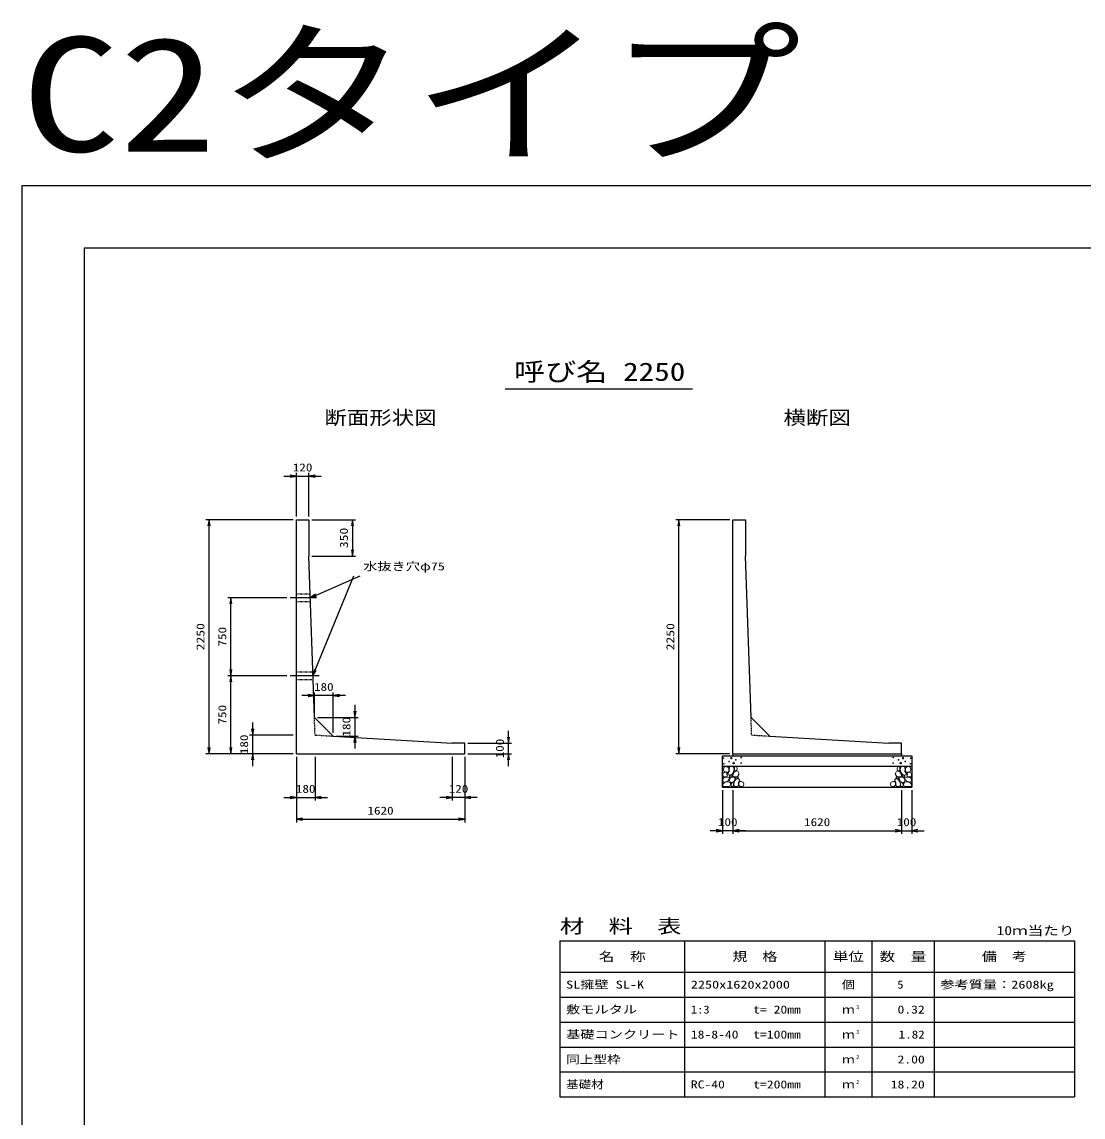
# Model space of a CAD drawing. Units: millimetres at full size. Extents: x 0 to 25230, y 0 to 19397.
# Drawn here: x 0 to 10208, y 8866 to 19397 of the extents above; entities that cross this region are included whole.
import ezdxf
from ezdxf.enums import TextEntityAlignment as Align

# ---------------------------------------------------------------- set-up
doc = ezdxf.new("R2010")
doc.units = ezdxf.units.MM
doc.linetypes.add('CHAIN', pattern=[18.5, 12, -1.5, 3.5, -1.5])
doc.linetypes.add('DASHED_SPACED', pattern=[12, 6, -6])
for name, color, linetype, lineweight in [('D-BMK', 2, 'CHAIN', 25), ('D-DCR-HCHn', 4, 'Continuous', 9), ('D-MTR-FRAM', 7, 'Continuous', 25), ('D-MTR-LINE', 7, 'Continuous', 25), ('D-STR-DIM', 7, 'Continuous', 25), ('D-STR-STRn', 1, 'Continuous', 25), ('D-STR-TXT', 7, 'Continuous', 25), ('D-TTL', 2, 'Continuous', 25), ('D-TTL-TXT', 7, 'Continuous', 25)]:
    doc.layers.add(name, color=color, linetype=linetype, lineweight=lineweight)
doc.layers.add('D-MTR', color=7, linetype='Continuous')
doc.layers.add('D-MTR-TXT', color=7, linetype='Continuous')
doc.styles.add('ＭＳ ゴシック', font='')
doc.styles.get('ＭＳ ゴシック').set_extended_font_data('MS Gothic')

# ---------------------------------------------------------------- blocks, each defined once
blk = doc.blocks.new('open_arrow')
at = {"color": 0, "linetype": 'Continuous', "lineweight": -2}
blk.add_lwpolyline([(7.5, 1.25), (0, 0), (7.5, -1.25)], dxfattribs=at)

msp = doc.modelspace()

# ---------------------------------------------------------------- linework, layer by layer
at = {"layer": 'D-BMK'}
for p, q in [((2833.953, 13860), (2580, 13860)), ((2860.116, 13110), (2580, 13110))]:
    msp.add_line(p, q, dxfattribs=at)
at = {"layer": 'D-DCR-HCHn'}
for points in [[(6791.198, 12231.594), (6770.395, 12236.217), (6751.904, 12226.971), (6749.592, 12206.168), (6754.215, 12189.988), (6777.33, 12183.053), (6793.51, 12183.053), (6800.444, 12194.611), (6800.444, 12220.037)], [(6809.69, 12233.906), (6802.756, 12213.102), (6805.067, 12189.988), (6788.887, 12164.562), (6809.69, 12153.005), (6832.805, 12164.562), (6846.673, 12183.053), (6851.296, 12213.102), (6846.673, 12229.283), (6832.805, 12236.217)], [(6853.608, 12229.283), (6853.608, 12201.545), (6865.165, 12194.611), (6876.722, 12201.545), (6879.034, 12217.725), (6876.722, 12231.594), (6860.542, 12236.217)], [(8446.392, 12229.283), (8446.392, 12201.545), (8434.835, 12194.611), (8423.278, 12201.545), (8420.966, 12217.725), (8423.278, 12231.594), (8439.458, 12236.217)], [(8490.31, 12233.906), (8497.244, 12213.102), (8494.933, 12189.988), (8511.113, 12164.562), (8490.31, 12153.005), (8467.195, 12164.562), (8453.327, 12183.053), (8448.704, 12213.102), (8453.327, 12229.283), (8467.195, 12236.217)], [(8508.802, 12231.594), (8529.605, 12236.217), (8548.096, 12226.971), (8550.408, 12206.168), (8545.785, 12189.988), (8522.67, 12183.053), (8506.49, 12183.053), (8499.556, 12194.611), (8499.556, 12220.037)], [(6747.281, 12173.808), (6740.346, 12153.005), (6749.592, 12139.136), (6772.707, 12136.824), (6788.488, 12143.599), (6781.952, 12159.939), (6786.575, 12169.185), (6777.33, 12178.431), (6763.461, 12183.053)], [(6791.155, 12097.009), (6808.277, 12122.692), (6806.137, 12129.112), (6782.594, 12135.533), (6761.192, 12133.393), (6746.21, 12120.551), (6744.07, 12105.57), (6746.21, 12090.588), (6763.332, 12086.308)], [(6814.313, 12153.005), (6802.756, 12143.759), (6807.379, 12136.824), (6823.559, 12136.824), (6830.493, 12139.136), (6835.116, 12148.382), (6828.182, 12155.316)], [(6851.082, 12097.009), (6861.783, 12122.692), (6853.222, 12133.393), (6827.539, 12133.393), (6816.838, 12129.112), (6806.137, 12114.131), (6806.137, 12101.289), (6816.838, 12084.167), (6829.679, 12082.027)], [(6848.985, 12178.431), (6837.427, 12150.693), (6846.673, 12139.136), (6874.411, 12139.136), (6885.968, 12143.759), (6897.525, 12159.939), (6897.525, 12173.808), (6885.968, 12192.299), (6872.099, 12194.611)], [(6887.466, 12045.643), (6893.886, 12064.905), (6891.746, 12086.308), (6906.728, 12109.85), (6887.466, 12120.551), (6866.063, 12109.85), (6853.222, 12092.728), (6848.941, 12064.905), (6853.222, 12049.924), (6866.063, 12043.503)], [(6883.185, 12120.551), (6893.886, 12129.112), (6889.606, 12135.533), (6874.624, 12135.533), (6868.204, 12133.393), (6863.923, 12124.832), (6870.344, 12118.411)], [(8412.534, 12045.643), (8406.114, 12064.905), (8408.254, 12086.308), (8393.272, 12109.85), (8412.534, 12120.551), (8433.937, 12109.85), (8446.778, 12092.728), (8451.059, 12064.905), (8446.778, 12049.924), (8433.937, 12043.503)], [(8451.015, 12178.431), (8462.573, 12150.693), (8453.327, 12139.136), (8425.589, 12139.136), (8414.032, 12143.759), (8402.475, 12159.939), (8402.475, 12173.808), (8414.032, 12192.299), (8427.901, 12194.611)], [(8416.815, 12120.551), (8406.114, 12129.112), (8410.394, 12135.533), (8425.376, 12135.533), (8431.796, 12133.393), (8436.077, 12124.832), (8429.656, 12118.411)], [(8448.918, 12097.009), (8438.217, 12122.692), (8446.778, 12133.393), (8472.461, 12133.393), (8483.162, 12129.112), (8493.863, 12114.131), (8493.863, 12101.289), (8483.162, 12084.167), (8470.321, 12082.027)], [(8485.687, 12153.005), (8497.244, 12143.759), (8492.621, 12136.824), (8476.441, 12136.824), (8469.507, 12139.136), (8464.884, 12148.382), (8471.818, 12155.316)], [(8508.845, 12097.009), (8491.723, 12122.692), (8493.863, 12129.112), (8517.406, 12135.533), (8538.808, 12133.393), (8553.79, 12120.551), (8555.93, 12105.57), (8553.79, 12090.588), (8536.668, 12086.308)], [(8552.719, 12173.808), (8559.654, 12153.005), (8550.408, 12139.136), (8527.293, 12136.824), (8511.512, 12143.599), (8518.048, 12159.939), (8513.425, 12169.185), (8522.67, 12178.431), (8536.539, 12183.053)], [(6799.716, 12043.503), (6814.698, 12049.924), (6818.978, 12071.326), (6810.417, 12086.308), (6795.435, 12090.588), (6776.173, 12088.448), (6754.771, 12079.887), (6744.07, 12067.045), (6744.07, 12052.064), (6750.49, 12043.503), (6776.173, 12045.643)], [(6846.801, 12049.924), (6846.801, 12075.606), (6836.1, 12082.027), (6825.399, 12075.606), (6823.259, 12060.625), (6825.399, 12047.783), (6840.381, 12043.503)], [(6904.588, 12047.783), (6923.85, 12043.503), (6940.972, 12052.064), (6943.112, 12071.326), (6938.831, 12086.308), (6917.429, 12092.728), (6902.447, 12092.728), (6896.027, 12082.027), (6896.027, 12058.484)], [(8395.412, 12047.783), (8376.15, 12043.503), (8359.028, 12052.064), (8356.888, 12071.326), (8361.169, 12086.308), (8382.571, 12092.728), (8397.553, 12092.728), (8403.973, 12082.027), (8403.973, 12058.484)], [(8453.199, 12049.924), (8453.199, 12075.606), (8463.9, 12082.027), (8474.601, 12075.606), (8476.741, 12060.625), (8474.601, 12047.783), (8459.619, 12043.503)], [(8500.284, 12043.503), (8485.302, 12049.924), (8481.022, 12071.326), (8489.583, 12086.308), (8504.565, 12090.588), (8523.827, 12088.448), (8545.229, 12079.887), (8555.93, 12067.045), (8555.93, 12052.064), (8549.51, 12043.503), (8523.827, 12045.643)]]:
    msp.add_lwpolyline(points, close=True, dxfattribs=at)
for centre, radius in [((6823.336, 12317.43), 7.5), ((6918.131, 12323.481), 3), ((8381.869, 12323.481), 3), ((8476.664, 12317.43), 7.5), ((6750.727, 12317.43), 3), ((6751.869, 12263.919), 3), ((6802.292, 12285.761), 3), ((6846.664, 12269.97), 7.5), ((6867.708, 12301.639), 3), ((6919.273, 12269.97), 3), ((8380.727, 12269.97), 3), ((8432.292, 12301.639), 3), ((8453.336, 12269.97), 7.5), ((8497.708, 12285.761), 3), ((8548.131, 12263.919), 3), ((8549.273, 12317.43), 3)]:
    msp.add_circle(centre, radius, dxfattribs=at)
at = {"layer": 'D-MTR-FRAM'}
for p, q in [((5175, 10560), (10125, 10560)), ((5175, 10560), (5175, 9060)), ((10125, 10560), (10125, 9060)), ((5175, 9060), (10125, 9060))]:
    msp.add_line(p, q, dxfattribs=at)
at = {"layer": 'D-MTR-LINE'}
for p, q in [((6375, 10560), (6375, 9060)), ((7725, 10560), (7725, 9060)), ((8175, 10560), (8175, 9060)), ((8775, 10560), (8775, 9060)), ((5175, 10260), (10125, 10260)), ((5175, 10020), (10125, 10020)), ((5175, 9780), (10125, 9780)), ((5175, 9540), (10125, 9540)), ((5175, 9300), (10125, 9300))]:
    msp.add_line(p, q, dxfattribs=at)
at = {"layer": 'D-STR-DIM'}
for p, q in [((2640, 14640), (2640, 15060)), ((2760, 14640), (2760, 15060)), ((2520, 15030), (2880, 15030)), ((2610, 14610), (1770, 14610)), ((1800, 12360), (1800, 14610)), ((2790, 14610), (3210, 14610)), ((3180, 14610), (3180, 14260)), ((6810, 14610), (6290, 14610)), ((6320, 12360), (6320, 14610)), ((2790, 14260), (3210, 14260)), ((2550, 13860), (1980, 13860)), ((2010, 13110), (2010, 13860)), ((2550, 13110), (1980, 13110)), ((2550, 13110), (1980, 13110)), ((2010, 12360), (2010, 13110)), ((3114.089, 12919.449), (2694.089, 12919.449)), ((2814.089, 12739.449), (2814.089, 12949.449)), ((2994.089, 12559.449), (2994.089, 12949.449)), ((3204.089, 12829.449), (3204.089, 12409.449)), ((2220, 12240), (2220, 12660)), ((2844.089, 12709.449), (3234.089, 12709.449)), ((2610, 12540), (2190, 12540)), ((4680, 12240), (4680, 12580)), ((3024.089, 12529.449), (3234.089, 12529.449)), ((4290, 12460), (4710, 12460)), ((2610, 12360), (1770, 12360)), ((2610, 12360), (1980, 12360)), ((2610, 12360), (2190, 12360)), ((2640, 12330), (2640, 11910)), ((2640, 12330), (2640, 11700)), ((2820, 12330), (2820, 11910)), ((4140, 12330), (4140, 11910)), ((4260, 12330), (4260, 11700)), ((4260, 12330), (4260, 11910)), ((4290, 12360), (4710, 12360)), ((6810, 12360), (6290, 12360)), ((6740, 12010), (6740, 11590)), ((6840, 12010), (6840, 11590)), ((6840, 12010), (6840, 11590)), ((8460, 12010), (8460, 11590)), ((8460, 12010), (8460, 11590)), ((8560, 12010), (8560, 11590)), ((2520, 11940), (2940, 11940)), ((4380, 11940), (4020, 11940)), ((2640, 11730), (4260, 11730)), ((6960, 11620), (6620, 11620)), ((6840, 11620), (8460, 11620)), ((8340, 11620), (8680, 11620))]:
    msp.add_line(p, q, dxfattribs=at)
at = {"layer": 'D-STR-STRn'}
for p, q in [((2640, 12360), (2640, 14610)), ((2640, 14610), (2760, 14610)), ((2760, 14610), (2760, 14260)), ((6840, 12360), (6840, 14610)), ((6840, 14610), (6960, 14610)), ((6960, 14610), (6960, 14260)), ((2814.089, 12709.449), (2760, 14260)), ((7014.089, 12709.449), (6960, 14260)), ((2994.089, 12529.449), (2814.089, 12709.449)), ((7194.089, 12529.449), (7014.089, 12709.449)), ((2994.089, 12529.449), (4140, 12460)), ((4260, 12460), (4140, 12460)), ((4260, 12360), (4260, 12460)), ((7194.089, 12529.449), (8340, 12460)), ((8460, 12460), (8340, 12460)), ((8460, 12360), (8460, 12460)), ((2640, 12360), (4260, 12360)), ((6740, 12040), (6740, 12340)), ((6740, 12340), (8560, 12340)), ((6840, 12360), (8460, 12360)), ((6840, 12360), (6840, 12340)), ((8460, 12360), (8460, 12340)), ((8560, 12340), (8560, 12040)), ((6740, 12240), (8560, 12240)), ((6740, 12040), (8560, 12040))]:
    msp.add_line(p, q, dxfattribs=at)
at = {"layer": 'D-STR-STRn', "linetype": 'DASHED_SPACED'}
for p, q in [((2640, 13897.5), (2772.645, 13897.5)), ((2640, 13822.5), (2775.262, 13822.5)), ((2640, 13147.5), (2798.808, 13147.5)), ((2640, 13072.5), (2801.424, 13072.5))]:
    msp.add_line(p, q, dxfattribs=at)
at = {"layer": 'D-STR-STRn', "color": 2, "linetype": 'DASHED_SPACED'}
for p, q in [((2820, 12540), (2814.089, 12709.449)), ((7020, 12540), (7014.089, 12709.449)), ((2820, 12540), (2994.089, 12529.449)), ((7020, 12540), (7194.089, 12529.449))]:
    msp.add_line(p, q, dxfattribs=at)
at = {"layer": 'D-STR-TXT'}
for p, q in [((2773.953, 13860), (3253.953, 14070)), ((2800.116, 13110), (3193.953, 14070))]:
    msp.add_line(p, q, dxfattribs=at)
at = {"layer": 'D-TTL'}
for points in [[(0, 0), (25230, 0), (25230, 17820), (0, 17820)], [(600, 600), (24630, 600), (24630, 17220), (600, 17220)]]:
    msp.add_lwpolyline(points, close=True, dxfattribs=at)
at = {"layer": 'D-TTL-TXT'}
msp.add_line((4650, 15870), (6450, 15870), dxfattribs=at)

# ---------------------------------------------------------------- block references
at = {"layer": 'D-STR-DIM', "xscale": 8, "yscale": 8}
for p, rotation in [((2640, 15030), 180), ((1800, 14610), 270), ((3180, 14610), 270), ((6320, 14610), 270), ((3180, 14260), 90), ((2010, 13860), 270), ((2010, 13110), 90), ((2010, 13110), 270), ((2814.089, 12919.449), 180), ((3204.089, 12709.449), 90), ((2220, 12540), 90), ((3204.089, 12529.449), 270), ((4680, 12460), 90), ((1800, 12360), 90), ((2010, 12360), 90), ((2220, 12360), 270), ((4680, 12360), 270), ((6320, 12360), 90), ((2640, 11940), 180), ((4140, 11940), 180), ((4260, 11730), 180), ((6740, 11620), 180), ((8460, 11620), 180), ((8460, 11620), 180)]:
    msp.add_blockref('open_arrow', p, dxfattribs=dict(at, rotation=rotation))
for p in [(2760, 15030), (2994.089, 12919.449), (2820, 11940), (4260, 11940), (2640, 11730), (6840, 11620), (6840, 11620), (8560, 11620)]:
    msp.add_blockref('open_arrow', p, dxfattribs=at)
at = {"layer": 'D-STR-TXT', "xscale": 8, "yscale": 8}
for p, rotation in [((2773.953, 13860), 23.6), ((2800.116, 13110), 67.7)]:
    msp.add_blockref('open_arrow', p, dxfattribs=dict(at, rotation=rotation))

# ---------------------------------------------------------------- texts
at = {"layer": 'D-MTR', "style": 'ＭＳ ゴシック', "width": 1.3}
msp.add_text('材\u3000料\u3000表', height=132, dxfattribs=at).set_placement((5175, 10596), align=Align.BOTTOM_LEFT)
at = {"layer": 'D-MTR', "style": 'ＭＳ ゴシック', "width": 1.25}
msp.add_text('10ｍ当たり', height=87.98, dxfattribs=at).set_placement((10125, 10589), align=Align.BOTTOM_RIGHT)
at = {"layer": 'D-MTR-TXT', "style": 'ＭＳ ゴシック'}
for s, height, width, p in [('名\u3000称', 87.98, 1.25, (5775, 10410)), ('規\u3000格', 87.98, 1.2, (7050, 10410)), ('単位', 87.98, 1.25, (7950, 10410)), ('数\u3000量', 87.98, 1.25, (8475, 10410)), ('備\u3000考', 87.98, 1.2, (9450, 10410)), ('個', 76.98, 1.2, (7950, 10140)), ('ｍ', 76.98, 1.15, (7950, 9900)), ('ｍ', 76.98, 1.15, (7950, 9660)), ('ｍ', 76.98, 1.15, (7950, 9420)), ('ｍ', 76.98, 1.15, (7950, 9180))]:
    msp.add_text(s, height=height, dxfattribs=dict(at, width=width)).set_placement(p, align=Align.MIDDLE_CENTER)
for s, width, p in [('SL擁壁 SL-K', 1.3, (5235, 10140)), ('2250x1620x2000', 1.3, (6435, 10140)), ('参考質量：2608kg', 1.3, (8835, 10140)), ('敷モルタル', 1.3, (5235, 9900)), ('1:3', 1.15, (6435, 9900)), ('t= 20mm', 1.25, (7035, 9900)), ('基礎コンクリート', 1.3, (5235, 9660)), ('18-8-40', 1.25, (6435, 9660)), ('t=100mm', 1.25, (7035, 9660)), ('同上型枠', 1.25, (5235, 9420)), ('基礎材', 1.15, (5235, 9180)), ('RC-40', 1.25, (6435, 9180)), ('t=200mm', 1.25, (7035, 9180))]:
    msp.add_text(s, height=76.98, dxfattribs=dict(at, width=width)).set_placement(p, align=Align.MIDDLE_LEFT)
for s, width, p in [('5', 1.15, (8480.33, 10140)), ('0.32', 1.25, (8685, 9900)), ('1.82', 1.2, (8685, 9660)), ('2.00', 1.25, (8685, 9420)), ('18.20', 1.25, (8685, 9180))]:
    msp.add_text(s, height=76.98, dxfattribs=dict(at, width=width)).set_placement(p, align=Align.MIDDLE_RIGHT)
at = {"layer": 'D-MTR-TXT', "style": 'ＭＳ ゴシック', "width": 1.15}
for s, p in [('3', (8025, 9893)), ('3', (8025, 9653)), ('2', (8025, 9413)), ('2', (8025, 9173))]:
    msp.add_text(s, height=38.49, dxfattribs=at).set_placement(p, align=Align.BOTTOM_LEFT)
at = {"layer": 'D-STR-DIM', "style": 'ＭＳ ゴシック', "width": 1.2}
for s, p in [('120', (2700, 15112.5)), ('180', (2904.089, 13001.949)), ('180', (2730, 12022.5)), ('120', (4200, 12022.5)), ('1620', (3450, 11812.5)), ('100', (6790, 11702.5)), ('1620', (7650, 11702.5)), ('100', (8510, 11702.5))]:
    msp.add_text(s, height=76.98, dxfattribs=at).set_placement(p, align=Align.MIDDLE_CENTER)
at = {"layer": 'D-STR-DIM', "style": 'ＭＳ ゴシック'}
for s, width, p in [('350', 1.25, (3097.5, 14435)), ('2250', 1.25, (1717.5, 13485)), ('2250', 1.25, (6237.5, 13485)), ('750', 1.2, (1927.5, 13485)), ('750', 1.2, (1927.5, 12735)), ('180', 1.2, (3121.589, 12619.449)), ('180', 1.2, (2137.5, 12450)), ('100', 1.2, (4597.5, 12410))]:
    msp.add_text(s, height=76.98, rotation=90, dxfattribs=dict(at, width=width)).set_placement(p, align=Align.MIDDLE_CENTER)
at = {"layer": 'D-STR-TXT', "style": 'ＭＳ ゴシック', "width": 1.3}
msp.add_text('水抜き穴φ75', height=76.98, dxfattribs=at).set_placement((3283.953, 14100), align=Align.BOTTOM_LEFT)
at = {"layer": 'D-TTL-TXT', "style": 'ＭＳ ゴシック', "width": 1.25}
msp.add_text('C2タイプ', height=1100, dxfattribs=at).set_placement((0, 17820), align=Align.BOTTOM_LEFT)
at = {"layer": 'D-TTL-TXT', "style": 'ＭＳ ゴシック'}
for s, height, width, p in [('呼び名', 176, 1.25, (5182.5, 15892.5)), ('2250', 176, 1.25, (6082.5, 15892.5)), ('断面形状図', 132, 1.2, (3450, 15486)), ('横断図', 132, 1.2, (7650, 15486))]:
    msp.add_text(s, height=height, dxfattribs=dict(at, width=width)).set_placement(p, align=Align.BOTTOM_CENTER)

doc.saveas('drawing.dxf')
